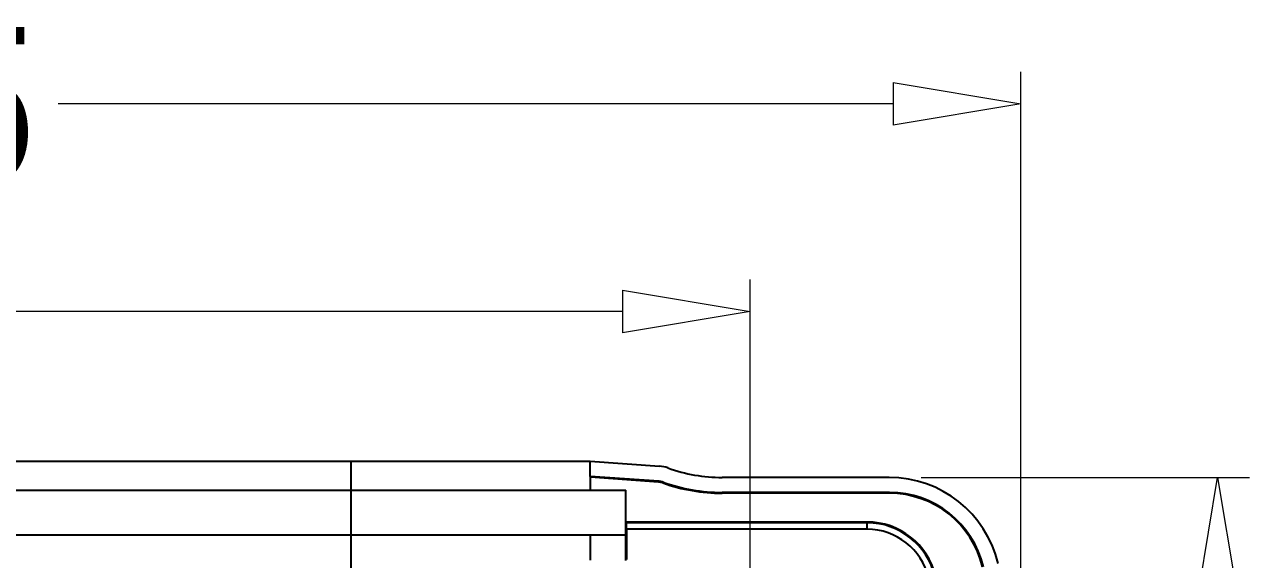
# Model space of a CAD drawing. Header units: millimetres. Extents: x 1786 to 4177, y -2705 to -1639.
# Drawn here: x 4022.61 to 4060.98, y -1725.88 to -1709.14 of the extents above; entities that cross this region are included whole.
import ezdxf

# ---------------------------------------------------------------- set-up
doc = ezdxf.new("R2010")
doc.units = ezdxf.units.MM
doc.layers.add('dim', color=3, linetype='Continuous', lineweight=9)
doc.styles.add('FFS', font='', dxfattribs={"width": 0.85})
doc.styles.get('FFS').set_extended_font_data('FangSong_GB2312')
doc.dimstyles.new('YanXiu', dxfattribs={"dimtxt": 2.5, "dimasz": 2.2, "dimexe": 1, "dimexo": 0.6, "dimgap": 0.66, "dimtad": 0, "dimzin": 9, "dimdsep": 46, "dimtxsty": 'FFS', "dimblk": 'CLOSEDBLANK', "dimcen": 0, "dimclrd": 256, "dimclre": 131, "dimclrt": 42, "dimazin": 2, "dimtfac": 1, "dimtofl": 0, "dimtmove": 0, "dimatfit": 3, "dimldrblk": 'CLOSEDBLANK', "dimfxl": 1, "dimlwd": 5, "dimlwe": 5, "dimarcsym": 0})

# ---------------------------------------------------------------- blocks, each defined once
blk = doc.blocks.new('_ClosedBlank')
at = {"color": 0, "linetype": 'ByBlock', "lineweight": -2}
for p, q in [((-1, 0.1667), (0, 0)), ((-1, 0.1667), (-1, -0.1667)), ((0, 0), (-1, -0.1667))]:
    blk.add_line(p, q, dxfattribs=at)
blk = doc.blocks.new('*D162')
at = {"layer": 'Defpoints', "color": 0, "transparency": 16777216}
for p in [(4980.224, -1507.201), (4921.224, -1516.993, 0), (4980.224, -1516.993, 0)]:
    blk.add_point(p, dxfattribs=at)
at = {"layer": 'dim', "color": 131, "lineweight": 5, "transparency": 16777216}
for p, q in [((4921.224, -1515.993), (4921.224, -1506.201)), ((4980.224, -1515.993), (4980.224, -1506.201))]:
    blk.add_line(p, q, dxfattribs=at)
at = {"layer": 'dim', "lineweight": 5, "transparency": 16777216}
for p, q in [((4925.224, -1507.201), (4947.312, -1507.201)), ((4976.224, -1507.201), (4954.135, -1507.201))]:
    blk.add_line(p, q, dxfattribs=at)
at = {"layer": 'dim', "lineweight": 5, "transparency": 16777216, "xscale": 4, "yscale": 4, "zscale": 4, "rotation": 180}
blk.add_blockref('_ClosedBlank', (4921.224, -1507.201), dxfattribs=at)
at = {"layer": 'dim', "lineweight": 5, "transparency": 16777216, "xscale": 4, "yscale": 4, "zscale": 4}
blk.add_blockref('_ClosedBlank', (4980.224, -1507.201), dxfattribs=at)
at = {"layer": 'dim', "color": 42, "transparency": 16777216, "insert": (4950.724, -1507.201), "char_height": 5, "attachment_point": 5, "style": 'FFS'}
blk.add_mtext('59', dxfattribs=at)
blk = doc.blocks.new('*D161')
at = {"layer": 'Defpoints', "color": 0, "transparency": 16777216}
for p in [(4988.698, -1500.701), (4912.749, -1529.893), (4988.698, -1529.893)]:
    blk.add_point(p, dxfattribs=at)
at = {"layer": 'dim', "color": 131, "lineweight": 5, "transparency": 16777216}
for p, q in [((4912.749, -1528.893), (4912.749, -1499.701)), ((4988.698, -1528.893), (4988.698, -1499.701))]:
    blk.add_line(p, q, dxfattribs=at)
at = {"layer": 'dim', "lineweight": 5, "transparency": 16777216}
for p, q in [((4916.749, -1500.701), (4942.901, -1500.701)), ((4984.698, -1500.701), (4958.546, -1500.701))]:
    blk.add_line(p, q, dxfattribs=at)
at = {"layer": 'dim', "lineweight": 5, "transparency": 16777216, "xscale": 4, "yscale": 4, "zscale": 4, "rotation": 180}
blk.add_blockref('_ClosedBlank', (4912.749, -1500.701), dxfattribs=at)
at = {"layer": 'dim', "lineweight": 5, "transparency": 16777216, "xscale": 4, "yscale": 4, "zscale": 4}
blk.add_blockref('_ClosedBlank', (4988.698, -1500.701), dxfattribs=at)
at = {"layer": 'dim', "color": 42, "transparency": 16777216, "insert": (4950.724, -1500.701), "char_height": 5, "attachment_point": 5, "style": 'FFS'}
blk.add_mtext('75.95', dxfattribs=at)
blk = doc.blocks.new('*D160')
at = {"layer": 'Defpoints', "color": 0, "transparency": 16777216}
for p in [(4984.58, -1512.398), (4984.58, -1652.387), (4994.862, -1652.387)]:
    blk.add_point(p, dxfattribs=at)
at = {"layer": 'dim', "color": 131, "lineweight": 5, "transparency": 16777216}
for p, q in [((4985.58, -1512.398), (4995.862, -1512.398)), ((4985.58, -1652.387), (4995.862, -1652.387))]:
    blk.add_line(p, q, dxfattribs=at)
at = {"layer": 'dim', "lineweight": 5, "transparency": 16777216}
for p, q in [((4994.862, -1516.398), (4994.862, -1573.134)), ((4994.862, -1648.387), (4994.862, -1591.651))]:
    blk.add_line(p, q, dxfattribs=at)
at = {"layer": 'dim', "lineweight": 5, "transparency": 16777216, "xscale": 4, "yscale": 4, "zscale": 4}
for p, rotation in [((4994.862, -1512.398), 90), ((4994.862, -1652.387), 270)]:
    blk.add_blockref('_ClosedBlank', p, dxfattribs=dict(at, rotation=rotation))
at = {"layer": 'dim', "color": 42, "transparency": 16777216, "insert": (4994.862, -1582.393), "char_height": 5, "attachment_point": 5, "rotation": 90, "style": 'FFS'}
blk.add_mtext('139.99', dxfattribs=at)
blk = doc.blocks.new('*u169')
at = {"color": 7, "linetype": 'Continuous'}
for p, q in [((-24.483, 70.25), (24.483, 70.25)), ((17, 63.565), (17, 70.25)), ((24.483, 69.776), (24.483, 70.25)), ((24.483, 70.25), (26.654, 70.099)), ((26.633, 69.626), (24.483, 69.776)), ((24.5, 69.35), (24.5, 69.749)), ((26.632, 69.6), (24.5, 69.749)), ((26.632, 69.6), (26.633, 69.626)), ((26.765, 69.572), (26.774, 69.596)), ((33.856, 69.745), (28.621, 69.745)), ((-25.6, 69.35), (25.6, 69.35)), ((25.6, 67.15), (25.6, 69.35)), ((28.619, 69.25), (28.619, 69.276)), ((33.858, 69.276), (28.619, 69.276)), ((33.858, 69.25), (28.619, 69.25)), ((33.858, 69.25), (33.858, 69.276)), ((33.162, 68.35), (25.6, 68.35)), ((25.6, 68.35), (25.623, 68.327)), ((25.626, 68.124), (25.623, 68.327)), ((33.162, 68.327), (25.623, 68.327)), ((33.162, 68.124), (33.162, 68.35)), ((-25.6, 67.95), (25.6, 67.95)), ((24.5, 67.151), (24.5, 67.95)), ((25.626, 68.124), (25.626, 67.176)), ((33.162, 68.124), (25.626, 68.124))]:
    blk.add_line(p, q, dxfattribs=at)
for centre, radius, start, end in [((26.584, 69.098), 1.003, 70.165, 86.0049), ((28.621, 74.744), 5, 250.1596, 269.9995), ((26.597, 69.101), 0.5, 70.3067, 86), ((26.597, 69.1), 0.527, 70.3175, 85.9891), ((28.619, 74.75), 5.5, 250.3067, 270), ((28.621, 74.762), 5.486, 250.3281, 269.9786), ((33.856, 66.245), 3.5, 13.3701, 89.9976), ((33.856, 66.247), 3.029, 13.4227, 89.9571), ((33.858, 66.25), 3, 13.3798, 90), ((33.162, 66.15), 2.2, 13.4408, 90), ((33.162, 66.15), 2.177, 13.4409, 90), ((33.162, 66.15), 1.974, 13.4409, 90)]:
    blk.add_arc(centre, radius, start, end, dxfattribs=at)
blk.add_ellipse((17, 70.273), major_axis=(7.5, -0.526), ratio=0.052279, start_param=0.003666, end_param=0.070382, dxfattribs=at)
at = {"layer": 'dim'}
for base, p1, p2, picture, middle in [((37.974, 81.442), (-37.974, 52.25), (37.974, 52.25), '*D161', (0, 81.442)), ((29.5, 74.942), (-29.5, 65.15, 0), (29.5, 65.15, 0), '*D162', (0, 74.942))]:
    dim = blk.add_linear_dim(base=base, p1=p1, p2=p2, dimstyle='YanXiu', override={"dimtxt": 5, "dimasz": 4, "dimexe": 0.9995, "dimexo": 0.9995, "dimgap": 0.9995, "dimzin": 8}, dxfattribs=at)
    dim.commit()
    dim.dimension.update_dxf_attribs({"geometry": picture, "text_midpoint": middle, "insert": (-4950.724, 1582.143)})
dim = blk.add_linear_dim(base=(44.138, -70.245), p1=(33.856, 69.745), p2=(33.856, -70.245), angle=90, dimstyle='YanXiu', override={"dimtxt": 5, "dimasz": 4, "dimexe": 0.9995, "dimexo": 0.9995, "dimgap": 0.9995}, dxfattribs=at)
dim.commit()
dim.dimension.update_dxf_attribs({"geometry": '*D160', "text_midpoint": (44.138, -0.25), "insert": (-4950.724, 1582.143)})
blk = doc.blocks.new('*u201')
blk.add_blockref('*u169', (24.739, 105.55))

msp = doc.modelspace()

# ---------------------------------------------------------------- block references
msp.add_blockref('*u201', (3991.104, -1898.608))

doc.saveas('drawing.dxf')
